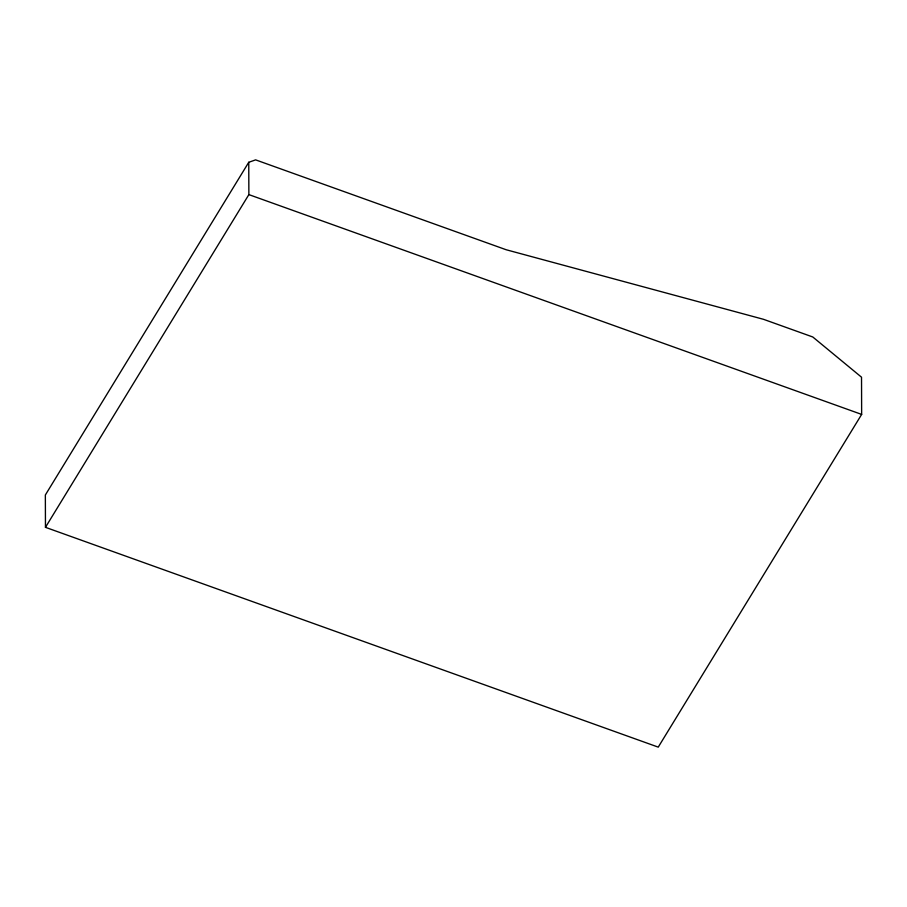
<?xml version="1.0" encoding="UTF-8"?>
<svg xmlns="http://www.w3.org/2000/svg" width="907" height="907" viewBox="0 0 907 907"><rect width="100%" height="100%" fill="white"/><g stroke="black" fill="none" stroke-linecap="round" stroke-linejoin="round"><path stroke-width="1.36" d="M248.756 162.285L45.35 494.995L45.463 527.33L658.244 747.13L861.65 414.408L861.525 377.199L812.785 336.985L763.501 319.309L506.163 249.742L255.627 159.87L248.756 162.285L248.869 194.608L45.463 527.33M248.869 194.608L861.65 414.408"/></g></svg>
